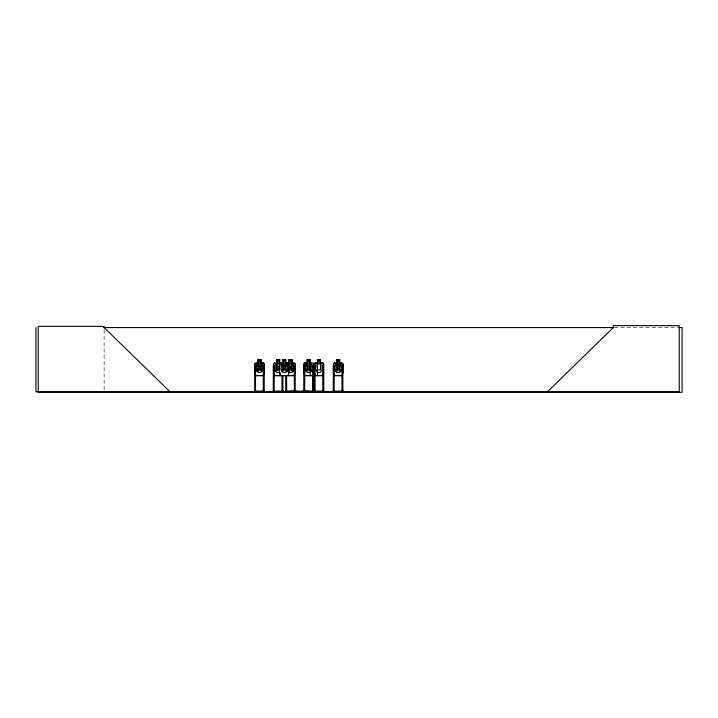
<?xml version="1.0" encoding="UTF-8"?>
<svg xmlns="http://www.w3.org/2000/svg" width="718" height="718" viewBox="0 0 718 718"><rect width="100%" height="100%" fill="white"/><g stroke="black" fill="none" stroke-linecap="round" stroke-linejoin="round"><path stroke-width="0.54" stroke-dasharray="3.59 2.69" d="M614.437 327.561L677.666 327.561M104.128 329.777L104.128 390.682"/><path stroke-width="1.08" d="M264.206 372.471L263.147 375.559L255.814 375.559M287.954 375.559L289.013 372.471L289.049 363.981L287.954 362.913M288.026 375.667L289.121 372.489L289.121 363.936L287.99 362.805M295.206 372.471L294.147 375.559L274.5 375.559L273.54 372.471L273.54 363.99L274.5 362.913M313.398 372.471L312.33 375.559L305.006 375.559M323.647 372.471L322.588 375.559L315.256 375.559L314.304 372.471L314.304 363.99L315.256 362.913M323.755 372.489L322.66 375.667L315.175 375.667L314.197 372.489M273.253 391.256L273.109 391.723M285.495 391.292L285.432 391.723M303.759 391.256L303.75 391.786L303.885 365.884L304.755 365.884L304.692 391.786M313.398 363.981L313.542 391.732L313.497 390.843L312.411 390.843L312.411 391.786M288.869 371.296L290.548 368.307C291.822 373.118 295.61 372.166 291.185 367.634C295.322 363.398 291.957 362.177 290.494 366.889L288.331 363.9M288.851 369.348L289.866 367.607L288.887 365.956M279.841 365.965L278.862 367.634L279.894 369.357M280.567 362.805L279.553 363.945L279.553 372.489L280.541 375.667M334.48 362.913L333.52 363.99L333.52 372.471M547.421 391.786L613.334 327.561L613.334 325.676L679.237 325.676L679.237 391.786L35.9 391.786L35.9 327.561M317.491 362.913L315.893 363.981L315.893 369.923L317.491 372.471L320.461 372.471L322.059 369.923L322.059 363.981L320.461 362.913L320.461 359.727L317.491 359.727M254.594 391.247L254.459 391.723M333.125 391.723L333.26 391.247M280.406 363.9L278.18 366.889C276.717 362.204 273.495 363.398 277.552 367.607C273.091 372.175 277.022 373.127 278.225 368.307L279.49 370.551M103.284 327.561L613.675 327.561M678.734 327.561L682.1 327.561L682.1 392.324L38.216 392.324L38.216 326.349L104.128 326.349L104.128 327.561L170.031 391.786M279.706 359.727L276.726 359.727L276.726 362.913L275.138 363.981L275.138 369.923L276.726 372.471L279.706 372.471L280.621 375.559M285.827 359.727L282.847 359.727L282.847 362.913L281.259 363.981L281.259 369.923L282.847 372.471L285.827 372.471L287.415 369.923L287.415 363.981L285.827 362.913L285.935 359.619L282.748 359.619L282.748 362.805M310.212 359.727L307.232 359.727L307.232 362.913L305.644 363.981L305.644 369.923L307.232 372.471L310.212 372.471L311.8 369.923L311.8 363.981L310.212 362.913M339.686 359.727L336.706 359.727L336.706 362.913L335.118 363.981L335.118 369.923L336.706 372.471L339.686 372.471L341.274 369.923L341.274 363.981L339.686 362.913L339.793 359.619L336.598 359.619L336.598 362.805M279.706 363.981L276.726 363.981L276.726 369.923L279.706 369.923M289.049 363.981L292.02 363.981L292.02 369.923L289.049 369.923M310.212 363.981L307.232 363.981L307.232 369.923L310.212 369.923M317.491 363.981L320.461 363.981L320.461 369.923L317.491 369.923M254.693 365.884L255.572 365.884L255.473 391.786M264.206 365.884L263.335 365.884L263.228 391.786M295.206 365.884L294.326 365.884L294.353 391.786M313.398 365.884L312.518 365.884L312.518 391.786M314.134 365.884L315.014 365.884L315.112 391.786M323.647 365.884L322.768 365.884L322.768 391.786M342.872 365.884L341.992 365.884L341.992 391.786L341.894 390.843L342.971 390.843L342.971 391.786M289.049 372.471L292.02 372.471L293.617 369.923L293.617 363.981L292.02 362.913L292.02 359.727L289.049 359.727L288.941 362.805M334.48 375.559L341.804 375.559M263.228 390.843L264.314 390.843L264.314 391.786M273.271 390.843L274.357 390.843L274.357 391.786M286.67 390.843L285.593 390.843L285.62 391.786M303.777 390.843L304.863 390.843L304.863 391.786M315.112 390.843L314.035 390.843L314.062 391.768M323.746 390.843L322.669 390.843L322.669 391.786M333.26 390.843L334.337 390.843L334.337 391.786M255.671 391.113L263.228 391.113M274.357 391.113L281.914 391.113M286.67 391.113L294.227 391.113M304.863 391.113L312.42 391.113M315.112 391.113L322.669 391.113M334.337 391.113L341.894 391.113M323.845 391.292L323.845 391.651M295.295 391.247L295.475 391.723M341.804 362.913L342.872 363.981L342.872 391.786M322.588 362.913L323.647 363.981M263.147 362.913L264.206 363.981L264.206 391.786M254.755 372.489L255.734 375.667L263.219 375.667L264.314 372.489L264.314 363.936L263.192 362.805L255.77 362.805L254.755 363.945L254.693 391.786M342.773 390.843L342.773 391.786M342.091 390.843L342.091 391.786M334.13 391.786L334.238 365.884L333.358 365.884L333.26 391.786M333.457 390.843L333.457 391.786M323.782 391.786L323.755 363.936L322.633 362.805L315.211 362.805L314.197 363.945L314.134 391.786M323.549 390.843L323.549 391.786M320.569 362.805L320.569 359.619L317.383 359.619L317.491 375.667M314.915 390.843L314.906 391.786M314.242 390.843L314.242 391.786M313.29 390.843L313.29 391.786M312.617 390.843L312.617 391.786M310.212 375.667L310.311 359.619L307.124 359.619L307.124 362.805M308.821 391.786L308.821 391.247L289.399 391.247L289.399 391.786M308.282 391.247L308.282 391.786M303.983 390.843L303.911 391.786M303.086 391.247L303.086 391.786M302.287 391.247L302.287 391.786M301.389 391.247L301.479 391.786M300.654 391.247L300.698 391.786M298.392 391.247L298.392 391.786M296.785 391.247L296.785 391.786M296.354 391.247L296.399 391.786M295.978 391.247L295.978 391.786M295.34 391.786L295.304 390.843L294.227 390.843L294.227 391.786M295.206 363.981L295.179 391.786M292.127 362.805L292.127 359.619L288.941 359.619L289.049 362.913M289.937 391.247L289.937 391.786M286.572 375.595L286.67 391.786M286.473 390.843L286.473 391.786M285.692 375.595L285.791 391.786M282.892 375.595L282.892 391.786L282.991 390.843L281.914 390.843L281.914 391.786L282.012 375.595M282.784 390.843L282.793 391.786M282.111 390.843L282.111 391.786M279.706 362.913L279.814 359.619L276.618 359.619L276.618 362.805M274.15 391.786L274.249 365.884L273.379 365.884L273.244 391.786M273.477 390.843L273.477 391.786M264.107 390.843L264.107 391.786M263.434 390.843L263.434 391.786M261.128 362.805L261.128 359.619L257.941 359.619L257.941 362.805M255.671 391.786L255.671 390.843L254.594 390.843L254.594 391.786M254.863 363.99L254.863 372.471M104.128 391.786L104.128 392.324M262.321 371.287L261.298 371.385L259.548 368.307C258.345 373.127 254.414 372.175 258.866 367.607C254.666 363.317 258.256 362.285 259.494 366.889C260.697 362.303 264.502 363.272 260.185 367.634L262.321 371.287M287.128 371.287L286.105 371.385L284.346 368.307C283.143 373.127 279.212 372.175 283.673 367.607C279.473 363.317 283.054 362.285 284.301 366.889C285.504 362.303 289.309 363.272 284.992 367.634L287.128 371.287M311.513 371.287L310.481 371.385L308.731 368.307C307.295 373.207 303.75 372.095 308.049 367.607C303.858 363.317 307.439 362.285 308.677 366.889C309.889 362.303 313.694 363.272 309.368 367.634L311.513 371.287M340.987 371.287L339.964 371.385L338.205 368.307C337.002 373.127 333.071 372.175 337.532 367.607C333.331 363.317 336.913 362.285 338.16 366.889C339.363 362.303 343.168 363.272 338.842 367.634L340.987 371.287M295.313 372.489L294.218 375.667L274.42 375.667L273.432 372.489L273.432 363.945L274.447 362.805L294.192 362.805L295.313 363.936L295.313 372.489M313.506 372.489L312.411 375.667L304.926 375.667L303.938 372.489L303.938 363.945L304.953 362.805L312.375 362.805L313.506 363.936L313.506 372.489M342.98 372.489L341.885 375.667L334.4 375.667L333.412 372.489L333.412 363.945L334.426 362.805L341.849 362.805L342.98 363.936L342.98 372.489M262.617 369.923L261.02 372.471L258.049 372.471L256.452 369.923L256.452 363.981L258.049 362.913L258.049 359.727L261.02 359.727L261.02 362.913L262.617 363.981L262.617 369.923M305.006 362.913L304.046 363.99L305.006 362.913M260.49 360.256L258.579 360.256L258.579 361.325L260.49 361.325L260.49 360.256M279.176 360.256L277.265 360.256L277.265 361.325L279.176 361.325L279.176 360.256M285.297 360.256L283.386 360.256L283.386 361.325L285.297 361.325L285.297 360.256M291.49 360.256L289.578 360.256L289.578 361.325L291.49 361.325L291.49 360.256M309.673 360.256L307.762 360.256L307.762 361.325L309.673 361.325L309.673 360.256M319.932 360.256L318.02 360.256L318.02 361.325L319.932 361.325L319.932 360.256M339.156 360.256L337.236 360.256L337.236 361.325L339.156 361.325L339.156 360.256M261.02 363.981L258.049 363.981L258.049 369.923L261.02 369.923L261.02 363.981M285.827 363.981L282.847 363.981L282.847 369.923L285.827 369.923L285.827 363.981M339.686 363.981L336.706 363.981L336.706 369.923L339.686 369.923L339.686 363.981M302.709 391.786L302.709 391.247L302.664 391.786M297.647 391.786L297.647 391.247L297.611 391.786"/></g></svg>
